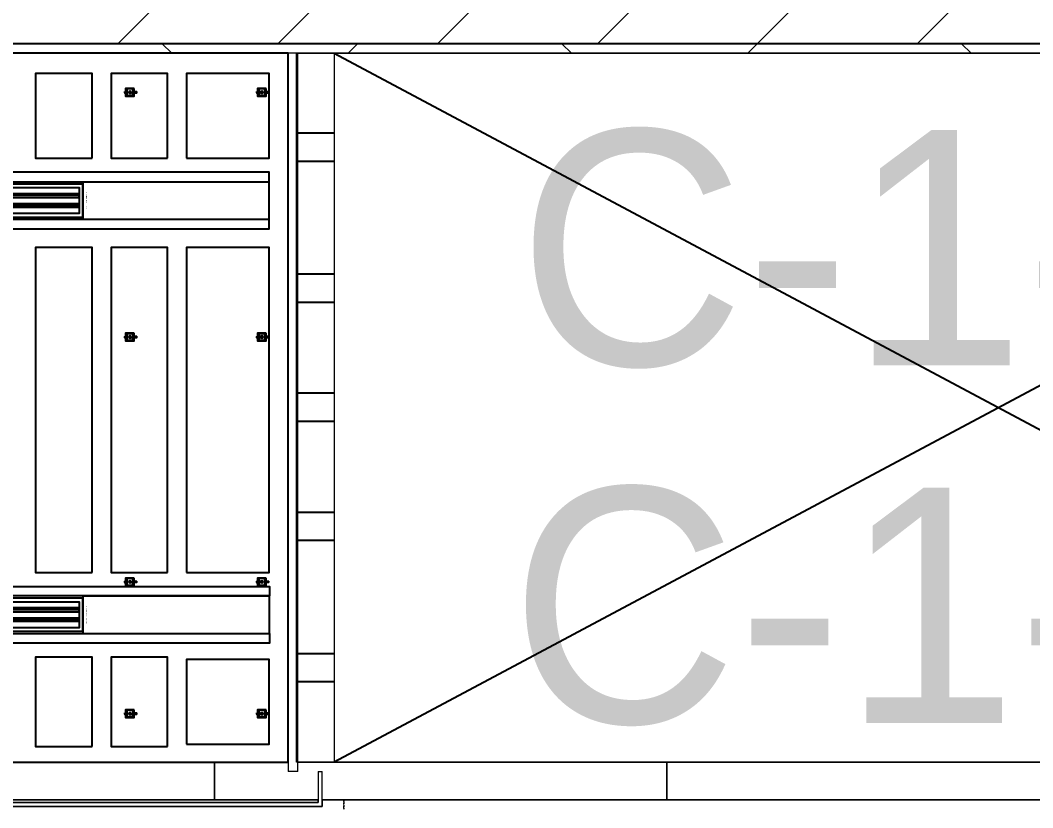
# Model space of a CAD drawing. Header units: millimetres. Extents: x -962357 to -591296, y -195428 to 59420.
# Drawn here: x -776612 to -771238, y 3888 to 8070 of the extents above; entities that cross this region are included whole.
import ezdxf
from ezdxf.enums import TextEntityAlignment as Align

# ---------------------------------------------------------------- set-up
doc = ezdxf.new("R2010")
doc.units = ezdxf.units.MM
doc.linetypes.add('ACAD_ISO02W100', pattern=[15, 12, -3])
doc.linetypes.add('DPA_Boundary Line 500', pattern=[3.75, 0, -0.75, 1.5, -0.75, 0, -0.75])
for name, color, linetype in [('000 - CSD_PL_001 - ASCESSORIES', 251, 'Continuous'), ('000 - H A T C H', 8, 'Continuous'), ('000 - WIPEOUT', 250, 'Continuous'), ('001 - ASCESSORIES', 251, 'Continuous'), ('008 - LIGHTING', 1, 'Continuous'), ('A04_TUBE SERIES', 2, 'Continuous'), ('A11_ALU.SOLID SHEET', 2, 'Continuous')]:
    doc.layers.add(name, color=color, linetype=linetype)
for name, color, linetype, lineweight in [('_ _ A-DETL-OPENING', 1, 'Continuous', 25), ('A-CLNG', 2, 'Continuous', 9), ('A-CLNG-PATT', 2, 'Continuous', 9), ('A-DETL', 1, 'Continuous', 25), ('A-FLOR-E', 2, 'Continuous', 9), ('A-GLAZ-CURT', 2, 'Continuous', 9), ('A-WALL', 5, 'Continuous', 9), ('A-WALL-FNSH', 2, 'Continuous', 9), ('A-WALL-PATT', 1, 'Continuous', 9), ('I-WALL-E', 2, 'Continuous', 9), ('S-STRS-MBND', 2, 'Continuous', 9), ('WALL-E', 2, 'Continuous', 9)]:
    doc.layers.add(name, color=color, linetype=linetype, lineweight=lineweight)
doc.layers.get('000 - CSD_PL_001 - ASCESSORIES').off()

# ---------------------------------------------------------------- blocks, each defined once
blk = doc.blocks.new('System Panel - DPA-AR_Metal Ceiling Rectangular Panel-13139266-4180-01 LOWER PLATFORM LEVEL - REFLECTED CEILING PLAN')
at = {"layer": 'A-GLAZ-CURT'}
for p, q in [((-821182.4, 4129), (-823307.4, 4129)), ((-823307.4, 4129), (-821182.4, 4129)), ((-821182.4, 3929), (-821182.4, 4129)), ((-821182.4, 4129), (-821182.4, 3929)), ((-823307.3, 3929), (-821182.4, 3929)), ((-821182.4, 3929), (-823307.3, 3929))]:
    blk.add_line(p, q, dxfattribs=at)
blk = doc.blocks.new('System Panel - DPA-AR_Metal Ceiling Rectangular Panel-V48-4180-01 LOWER PLATFORM LEVEL - REFLECTED CEILING PLAN')
at = {"layer": 'A-GLAZ-CURT'}
for p, q in [((-775191.4, 4129), (-775582.4, 4129)), ((-775582.4, 4129), (-775582.4, 3929)), ((-775582.4, 3929), (-775582.4, 4129)), ((-775582.4, 4129), (-775191.4, 4129)), ((-773182.4, 3929), (-773182.4, 4128.8)), ((-773182.4, 4128.8), (-773182.4, 3929)), ((-775582.4, 3929), (-775032.4, 3929)), ((-775032.4, 3929), (-775582.4, 3929)), ((-775012.4, 3929), (-773182.4, 3929)), ((-773182.4, 3929), (-775012.4, 3929))]:
    blk.add_line(p, q, dxfattribs=at)
blk = doc.blocks.new('System Panel - DPA-AR_Metal Ceiling Rectangular Panel-V49-4180-01 LOWER PLATFORM LEVEL - REFLECTED CEILING PLAN')
at = {"layer": 'A-GLAZ-CURT'}
for p, q in [((-773182.4, 4128.8), (-773182.4, 3929)), ((-773182.4, 3929), (-773182.4, 4128.8)), ((-770782.4, 3929), (-770782.4, 4128.8)), ((-770782.4, 4128.8), (-770782.4, 3929)), ((-773182.4, 3929), (-770782.4, 3929)), ((-770782.4, 3929), (-773182.4, 3929))]:
    blk.add_line(p, q, dxfattribs=at)
blk = doc.blocks.new('PPLS-PP19_Custom Tile Pattern - Custom Tile Pattern-16106263-4180-01 LOWER PLATFORM LEVEL - REFLECTED CEILING PLAN')
at = {"layer": 'A-GLAZ-CURT'}
for p, q in [((-300, 0), (300, 0)), ((300, 0), (-300, 0)), ((-134.2, 0), (-140, 0)), ((230.1, 0), (300, 0)), ((-300, -50), (300, -50)), ((300, -50), (-300, -50))]:
    blk.add_line(p, q, dxfattribs=at)
at = {"layer": 'A-GLAZ-CURT', "flags": 128}
for points in [[(-300, 0), (-291.6, 0), (-283.3, 0), (-275.2, 0), (-267.3, 0), (-259.5, 0), (-251.8, 0), (-244.2, 0), (-236.7, 0), (-229.4, 0), (-222.1, 0), (-214.8, 0), (-207.7, 0), (-200.8, 0), (-194, 0), (-187.5, 0), (-181.4, 0)], [(-190.4, 0), (-196.4, 0), (-202.6, 0), (-209, 0), (-215.7, 0), (-222.6, 0), (-229.7, 0), (-237, 0), (-244.4, 0), (-252, 0), (-259.7, 0), (-267.5, 0), (-275.5, 0), (-283.6, 0), (-291.7, 0), (-300, 0)], [(-149.4, 0), (-141.8, 0), (-132.8, 0), (-126.1, 0)]]:
    blk.add_lwpolyline(points, dxfattribs=at)
at = {"layer": 'A-GLAZ-CURT'}
for points, knots in [([(-300, 0), (-284.7, 0), (-236.6, 0), (-176.1, 0), (-138.3, 0), (-124.9, 0)], [-5323.127839, -5323.127839, -5323.127839, -5323.127839, -4502.809032, -2700.551212, -1108.984966, -1108.984966, -1108.984966, -1108.984966]), ([(-159.2, 0), (-159.6, 0), (-163.4, 0), (-174, 0), (-185.6, 0), (-209.8, 0), (-232, 0), (-248.9, 0), (-253.5, 0), (-253.7, 0)], [-2257.973564, -2257.973564, -2257.973564, -2257.973564, -2237.412286, -2029.680487, -1755.085331, -1400.429864, -858.079193, -543.655514, -531.287897, -531.287897, -531.287897, -531.287897]), ([(-143.3, 0), (-144.7, 0), (-149.9, 0), (-162, 0), (-177.9, 0), (-199.5, 0), (-215.4, 0), (-225.5, 0), (-226.7, 0)], [-2390.191866, -2390.191866, -2390.191866, -2390.191866, -2308.929706, -2113.765672, -1763.376603, -1422.553702, -978.033455, -910.549282, -910.549282, -910.549282, -910.549282]), ([(-128, 0), (-130.6, 0), (-136.8, 0), (-144.4, 0), (-147.1, 0)], [-5691.037617, -5691.037617, -5691.037617, -5691.037617, -5508.838257, -5319.88299, -5319.88299, -5319.88299, -5319.88299]), ([(-65.9, 0), (-70.5, 0), (-83.9, 0), (-110.9, 0), (-128.7, 0), (-142.4, 0), (-143.6, 0)], [-7788.403577, -7788.403577, -7788.403577, -7788.403577, -7508.296369, -7004.680444, -6449.282163, -6393.465623, -6393.465623, -6393.465623, -6393.465623]), ([(-118.2, 0), (-119.4, 0), (-122.1, 0), (-125.4, 0), (-127, 0), (-127.4, 0)], [-164.249813, -164.249813, -164.249813, -164.249813, -98.539552, -24.539552, 0, 0, 0, 0]), ([(-126.5, 0), (-122.4, 0), (-108.7, 0), (-90.8, 0), (-77.2, 0), (-72.3, 0)], [-5231.017328, -5231.017328, -5231.017328, -5231.017328, -4994.692869, -4542.524482, -4234.633075, -4234.633075, -4234.633075, -4234.633075]), ([(-125.7, 0), (-125.3, 0), (-120.4, 0), (-107.3, 0), (-90.4, 0), (-75.3, 0), (-68.4, 0), (-65.1, 0), (-63.6, 0)], [-4082.700899, -4082.700899, -4082.700899, -4082.700899, -4054.690705, -3793.097032, -3402.597032, -3144.956779, -3050.982048, -2969.237017, -2969.237017, -2969.237017, -2969.237017]), ([(-114.9, 0), (-108, 0), (-98.7, 0), (-91.2, 0), (-90.5, 0)], [-6773.888853, -6773.888853, -6773.888853, -6773.888853, -6236.997189, -6184.855039, -6184.855039, -6184.855039, -6184.855039]), ([(-58.7, 0), (-59.6, 0), (-65.7, 0), (-81.2, 0), (-99.4, 0), (-111.4, 0), (-113.3, 0)], [-1113.463882, -1113.463882, -1113.463882, -1113.463882, -1060.00838, -740.068933, -229.489605, -123.718209, -123.718209, -123.718209, -123.718209]), ([(-39.2, 0), (-39.7, 0), (-45.3, 0), (-56.2, 0), (-75.6, 0), (-92, 0), (-103.2, 0), (-106.1, 0)], [-1826.829157, -1826.829157, -1826.829157, -1826.829157, -1792.521578, -1466.981642, -1208.454564, -789.402658, -608.943052, -608.943052, -608.943052, -608.943052]), ([(-96.4, 0), (-96.2, 0), (-90.9, 0), (-71.3, 0), (-42.5, 0), (-15.2, 0), (-3.8, 0), (-1, 0)], [-5115.12164, -5115.12164, -5115.12164, -5115.12164, -5103.229623, -4799.173296, -4065.652676, -3589.737505, -3410.081093, -3410.081093, -3410.081093, -3410.081093]), ([(-67.9, 0), (-73, 0), (-81.1, 0), (-89.2, 0), (-91.8, 0)], [-2627.997013, -2627.997013, -2627.997013, -2627.997013, -2193.204658, -1970.99776, -1970.99776, -1970.99776, -1970.99776]), ([(-79.5, 0), (-79.3, 0), (-74.9, 0), (-70.9, 0), (-67.4, 0)], [-1286.743147, -1286.743147, -1286.743147, -1286.743147, -1274.333717, -1073.56893, -1073.56893, -1073.56893, -1073.56893]), ([(-29, 0), (-34, 0), (-43.7, 0), (-55.8, 0), (-63.3, 0), (-65.5, 0)], [-2680.714891, -2680.714891, -2680.714891, -2680.714891, -2413.671296, -2161.752162, -2037.343317, -2037.343317, -2037.343317, -2037.343317]), ([(31.2, 0), (26, 0), (12, 0), (-16.9, 0), (-42.2, 0), (-56.4, 0), (-58.5, 0)], [-4496.803627, -4496.803627, -4496.803627, -4496.803627, -4222.080604, -3745.412743, -2981.410125, -2831.320802, -2831.320802, -2831.320802, -2831.320802]), ([(-49.8, 0), (-48.2, 0), (-45.4, 0), (-42.6, 0), (-41.8, 0)], [-4417.7536, -4417.7536, -4417.7536, -4417.7536, -4321.566175, -4270.495146, -4270.495146, -4270.495146, -4270.495146]), ([(71, 0), (70.7, 0), (65.3, 0), (53.5, 0), (37, 0), (24.1, 0), (12.8, 0), (-2.9, 0), (-20.6, 0), (-32.8, 0), (-42.4, 0), (-47, 0), (-47.8, 0)], [-2966.590051, -2966.590051, -2966.590051, -2966.590051, -2950.589685, -2634.532728, -2313.748533, -2106.613311, -1925.670641, -1617.263037, -1290.787923, -1039.307308, -819.71621, -773.893057, -773.893057, -773.893057, -773.893057]), ([(-45.9, 0), (-43, 0), (-37.8, 0), (-33.6, 0), (-32.3, 0)], [-3487.344885, -3487.344885, -3487.344885, -3487.344885, -3315.260113, -3238.248822, -3238.248822, -3238.248822, -3238.248822]), ([(-31.3, 0), (-28.4, 0), (-17, 0), (8.8, 0), (43.4, 0), (68.5, 0), (77.9, 0), (79.3, 0)], [-6062.162279, -6062.162279, -6062.162279, -6062.162279, -5862.463379, -5340.621928, -4573.028122, -4094.177415, -3998.447461, -3998.447461, -3998.447461, -3998.447461]), ([(2.8, 0), (-4.7, 0), (-14.7, 0), (-28.9, 0), (-31.3, 0)], [-9880.810509, -9880.810509, -9880.810509, -9880.810509, -9424.652049, -9299.586361, -9299.586361, -9299.586361, -9299.586361]), ([(-29, 0), (-28.7, 0), (-27.4, 0), (-24.5, 0), (-22.6, 0)], [-166.548282, -166.548282, -166.548282, -166.548282, -102.06493, 0, 0, 0, 0]), ([(-22.6, 0), (-20.3, 0), (-17, 0), (-12.7, 0), (-10.9, 0), (-9.9, 0)], [-56468.192263, -56468.192263, -56468.192263, -56468.192263, -56344.022017, -56303.229861, -56238.992205, -56238.992205, -56238.992205, -56238.992205]), ([(-21.2, 0), (-19.4, 0), (-11.8, 0), (-1.3, 0), (4.5, 0)], [-2989.152759, -2989.152759, -2989.152759, -2989.152759, -2864.387349, -2490.960632, -2490.960632, -2490.960632, -2490.960632]), ([(0.5, 0), (-2.2, 0), (-6.9, 0), (-11, 0), (-12.4, 0)], [-2679.34943, -2679.34943, -2679.34943, -2679.34943, -2518.50168, -2435.772209, -2435.772209, -2435.772209, -2435.772209]), ([(-3.4, 0), (-0.6, 0), (14, 0), (42.8, 0), (88.7, 0), (120.6, 0), (138.3, 0), (138.5, 0)], [-439.821474, -439.821474, -439.821474, -439.821474, -429.606584, -390.253598, -346.313304, -291.370682, -290.5735, -290.5735, -290.5735, -290.5735]), ([(3.4, 0), (4.6, 0), (8, 0), (16, 0), (22.5, 0), (24.5, 0)], [-211.182196, -211.182196, -211.182196, -211.182196, -206.416616, -198.214427, -187.717507, -187.717507, -187.717507, -187.717507]), ([(103.1, 0), (101.1, 0), (86.3, 0), (63.3, 0), (37, 0), (25.3, 0), (20.9, 0)], [-375.435014, -375.435014, -375.435014, -375.435014, -369.147452, -330.153101, -307.516438, -289.397823, -289.397823, -289.397823, -289.397823]), ([(21.5, 0), (22, 0), (24.6, 0), (31, 0), (39, 0), (48.3, 0), (52.8, 0), (53.9, 0)], [-1992.768506, -1992.768506, -1992.768506, -1992.768506, -1956.422387, -1818.904206, -1645.594513, -1443.202566, -1370.028348, -1370.028348, -1370.028348, -1370.028348]), ([(136.4, 0), (121.7, 0), (86.9, 0), (51.2, 0), (31.2, 0)], [-106.750556, -106.750556, -106.750556, -106.750556, -59.610984, 0, 0, 0, 0]), ([(36.3, 0), (37.8, 0), (46.7, 0), (52.8, 0), (56.3, 0)], [-314.598523, -314.598523, -314.598523, -314.598523, -305.899624, -292.458861, -292.458861, -292.458861, -292.458861]), ([(100.3, 0), (90.4, 0), (75.2, 0), (57.8, 0), (46.5, 0), (41.8, 0), (38.2, 0), (37.3, 0)], [-395.777283, -395.777283, -395.777283, -395.777283, -357.622665, -341.267687, -334.000314, -326.15566, -321.97841, -321.97841, -321.97841, -321.97841]), ([(39, 0), (43.3, 0), (54.4, 0), (67.2, 0), (73, 0)], [-4639.627446, -4639.627446, -4639.627446, -4639.627446, -4353.683244, -3976.823525, -3976.823525, -3976.823525, -3976.823525]), ([(96.7, 0), (97, 0), (100.3, 0), (109, 0), (120.8, 0), (139.9, 0), (160.9, 0), (176.3, 0), (182.7, 0)], [-2253.533331, -2253.533331, -2253.533331, -2253.533331, -2233.599744, -2052.234781, -1843.028543, -1530.39897, -1095.004608, -662.803921, -662.803921, -662.803921, -662.803921]), ([(131.4, 0), (132.9, 0), (139.5, 0), (148, 0), (152.6, 0)], [-625.910216, -625.910216, -625.910216, -625.910216, -618.981161, -603.66234, -603.66234, -603.66234, -603.66234]), ([(162.8, 0), (165.4, 0), (168.7, 0), (170.7, 0), (170.7, 0)], [-111.264224, -111.264224, -111.264224, -111.264224, -56.742688, -55.632112, -55.632112, -55.632112, -55.632112]), ([(300, 0), (286.5, 0), (254.2, 0), (207.1, 0), (179.8, 0), (166.2, 0), (164.9, 0)], [-285.253232, -285.253232, -285.253232, -285.253232, -244.693688, -187.987675, -143.776725, -138.771843, -138.771843, -138.771843, -138.771843]), ([(171.5, 0), (176.5, 0), (188.6, 0), (194.3, 0), (195.7, 0)], [-7971.819559, -7971.819559, -7971.819559, -7971.819559, -7784.112253, -7707.76565, -7707.76565, -7707.76565, -7707.76565]), ([(185.8, 0), (186.9, 0), (192.6, 0), (208.8, 0), (219.4, 0), (230.1, 0)], [-46.257281, -46.257281, -46.257281, -46.257281, -41.623857, -24.459831, 0, 0, 0, 0]), ([(219.8, 0), (225.3, 0), (244.4, 0), (264.9, 0), (276, 0), (279, 0)], [-6915.603924, -6915.603924, -6915.603924, -6915.603924, -6582.165592, -6068.460911, -5859.388289, -5859.388289, -5859.388289, -5859.388289]), ([(286.1, 0), (286.6, 0), (288.3, 0), (293.6, 0), (297.8, 0), (300, 0)], [-4011.010929, -4011.010929, -4011.010929, -4011.010929, -3959.664717, -3862.421465, -3746.95702, -3746.95702, -3746.95702, -3746.95702])]:
    blk.add_open_spline(points, degree=3, knots=knots, dxfattribs=at)
for points in [[(-122.9, 0), (-125.3, 0), (-129.6, 0), (-133.8, 0)], [(-108.5, 0), (-104.3, 0), (-99.2, 0), (-91.5, 0)], [(67.8, 0), (71.7, 0), (75.7, 0), (79.6, 0)]]:
    blk.add_open_spline(points, degree=3, dxfattribs=at)
blk = doc.blocks.new('*U403')
at = {"layer": 'A-CLNG'}
for p, q in [((-30465, 549.8), (-30465, 4315)), ((-30465, 4315), (-28200, 4315)), ((-28200, 4315), (-30459.1, 4315)), ((-25325, 4315), (-28200, 4315)), ((-28200, 4315), (-25325, 4315)), ((-28200, 549.8), (-30465, 549.8)), ((-30459.1, 549.8), (-28200, 549.8)), ((-27683.5, 549.8), (-28200, 549.8)), ((-27583.5, 549.8), (-27683.5, 549.8))]:
    blk.add_line(p, q, dxfattribs=at)
at = {"layer": 'A-GLAZ-CURT', "rotation": 180}
for p in [(-31800, 4315), (-31200, 4315)]:
    blk.add_blockref('PPLS-PP19_Custom Tile Pattern - Custom Tile Pattern-16106263-4180-01 LOWER PLATFORM LEVEL - REFLECTED CEILING PLAN', p, dxfattribs=at)
at = {"layer": 'A-GLAZ-CURT'}
for name, p in [('System Panel - DPA-AR_Metal Ceiling Rectangular Panel-13139266-4180-01 LOWER PLATFORM LEVEL - REFLECTED CEILING PLAN', (790282.4, -3579)), ('System Panel - DPA-AR_Metal Ceiling Rectangular Panel-V48-4180-01 LOWER PLATFORM LEVEL - REFLECTED CEILING PLAN', (744682.4, -3579)), ('System Panel - DPA-AR_Metal Ceiling Rectangular Panel-V49-4180-01 LOWER PLATFORM LEVEL - REFLECTED CEILING PLAN', (744682.4, -3579))]:
    blk.add_blockref(name, p, dxfattribs=at)
blk = doc.blocks.new('*U546')
blk.add_attdef('EXTR.OVL-LENGTH_', (-25, -59.1), '', height=5)
blk.add_wipeout([(-25, 0), (25, 0), (25, 7640), (-25, 7640)]).dxf.layer = '000 - WIPEOUT'
at = {"layer": 'A04_TUBE SERIES', "color": 0}
blk.add_lwpolyline([(-25, 0), (25, 0), (25, 7640), (-25, 7640)], close=True, dxfattribs=at)
blk = doc.blocks.new('*U374')
at = {"layer": '001 - ASCESSORIES', "color": 0, "linetype": 'ByBlock'}
blk.add_lwpolyline([(800, 87.5), (-800, 87.5), (-800, -87.5), (800, -87.5)], close=True, dxfattribs=at)
at = {"layer": '001 - ASCESSORIES', "linetype": 'ByBlock'}
for points in [[(-781.5, 69), (781.5, 69), (781.5, -69), (-781.5, -69)], [(781.5, 36.3), (-781.5, 36.3), (-781.5, 16.3), (781.5, 16.3)], [(-781.5, -16.3), (781.5, -16.3), (781.5, -36.3), (-781.5, -36.3)]]:
    blk.add_lwpolyline(points, close=True, dxfattribs=at)
for points in [[(781.5, 26.3), (-781.5, 26.3)], [(-781.5, -26.3), (781.5, -26.3)]]:
    blk.add_lwpolyline(points, dxfattribs=at)
blk = doc.blocks.new('*U547')
blk.add_attdef('EXTR.OVL-LENGTH_', (-25, -59.1), '', height=5)
blk.add_wipeout([(-25, 0), (25, 0), (25, 7640), (-25, 7640)]).dxf.layer = '000 - WIPEOUT'
at = {"layer": 'A04_TUBE SERIES', "color": 0}
blk.add_lwpolyline([(-25, 0), (25, 0), (25, 7640), (-25, 7640)], close=True, dxfattribs=at)
blk = doc.blocks.new('*U550')
blk.add_attdef('EXTR.OVL-LENGTH_', (-25, -59.1), '', height=5)
blk.add_wipeout([(-25, 0), (25, 0), (25, 9230.4), (-25, 9230.4)]).dxf.layer = '000 - WIPEOUT'
at = {"layer": 'A04_TUBE SERIES', "color": 0}
blk.add_lwpolyline([(-25, 0), (25, 0), (25, 9230.4), (-25, 9230.4)], close=True, dxfattribs=at)
blk = doc.blocks.new('*U551')
blk.add_attdef('EXTR.OVL-LENGTH_', (-25, -59.1), '', height=5)
blk.add_wipeout([(-25, 0), (25, 0), (25, 9230.4), (-25, 9230.4)]).dxf.layer = '000 - WIPEOUT'
at = {"layer": 'A04_TUBE SERIES', "color": 0}
blk.add_lwpolyline([(-25, 0), (25, 0), (25, 9230.4), (-25, 9230.4)], close=True, dxfattribs=at)
blk = doc.blocks.new('*U615')
at = {"color": 3}
for points in [[(-862.5, -2850), (862.5, -2850), (862.5, -3150), (-862.5, -3150)], [(-862.5, -3250), (862.5, -3250), (862.5, -3550), (-862.5, -3550)]]:
    blk.add_wipeout(points, dxfattribs=at).dxf.layer = '000 - WIPEOUT'
at = {"layer": 'A11_ALU.SOLID SHEET', "color": 0, "linetype": 'ByBlock'}
for points in [[(-862.5, -3150), (862.5, -3150), (862.5, -2850), (-862.5, -2850)], [(-862.5, -3550), (862.5, -3550), (862.5, -3250), (-862.5, -3250)]]:
    blk.add_lwpolyline(points, close=True, dxfattribs=at)
blk = doc.blocks.new('*U385')
at = {"layer": 'Defpoints'}
blk.add_point((0, 0), dxfattribs=at)
blk.add_wipeout([(862.5, 250), (862.5, 690), (-862.5, 690), (-862.5, 250)]).dxf.layer = '000 - WIPEOUT'
at = {"layer": 'A11_ALU.SOLID SHEET', "color": 0}
blk.add_lwpolyline([(862.5, 250), (862.5, 690), (-862.5, 690), (-862.5, 250)], close=True, dxfattribs=at)
at = {"layer": 'Defpoints'}
blk.add_point((0, 400), dxfattribs=at)
blk = doc.blocks.new('*U616')
at = {"color": 3}
for points in [[(-237.5, -3650), (237.5, -3650), (237.5, -3950), (-237.5, -3950)], [(-237.5, -4050), (237.5, -4050), (237.5, -4350), (-237.5, -4350)]]:
    blk.add_wipeout(points, dxfattribs=at).dxf.layer = '000 - WIPEOUT'
at = {"layer": 'A11_ALU.SOLID SHEET', "color": 0, "linetype": 'ByBlock'}
for points in [[(-237.5, -3950), (237.5, -3950), (237.5, -3650), (-237.5, -3650)], [(-237.5, -4350), (237.5, -4350), (237.5, -4050), (-237.5, -4050)]]:
    blk.add_lwpolyline(points, close=True, dxfattribs=at)
blk = doc.blocks.new('*U619')
at = {"color": 3}
for points in [[(-225, -2850), (225, -2850), (225, -3150), (-225, -3150)], [(-225, -3250), (225, -3250), (225, -3550), (-225, -3550)]]:
    blk.add_wipeout(points, dxfattribs=at).dxf.layer = '000 - WIPEOUT'
at = {"layer": 'A11_ALU.SOLID SHEET', "color": 0, "linetype": 'ByBlock'}
for points in [[(-225, -3150), (225, -3150), (225, -2850), (-225, -2850)], [(-225, -3550), (225, -3550), (225, -3250), (-225, -3250)]]:
    blk.add_lwpolyline(points, close=True, dxfattribs=at)
blk = doc.blocks.new('*U389')
at = {"layer": 'Defpoints'}
blk.add_point((0, 0), dxfattribs=at)
blk.add_wipeout([(225, 250), (225, 690), (-225, 690), (-225, 250)]).dxf.layer = '000 - WIPEOUT'
at = {"layer": 'A11_ALU.SOLID SHEET', "color": 0}
blk.add_lwpolyline([(225, 250), (225, 690), (-225, 690), (-225, 250)], close=True, dxfattribs=at)
at = {"layer": 'Defpoints'}
blk.add_point((0, 400), dxfattribs=at)
blk = doc.blocks.new('*U512')
at = {"layer": 'A11_ALU.SOLID SHEET', "color": 0}
blk.add_lwpolyline([(990, -98.8), (990, 98.8), (0, 98.8), (0, -98.8)], close=True, dxfattribs=at)
at = {"layer": 'Defpoints', "color": 250}
blk.add_point((0, 0), dxfattribs=at)
blk.add_text('AL.SHEET-HAT-TYPE-R', height=6, rotation=270, dxfattribs=at).set_placement((15, 0), align=Align.BOTTOM_CENTER)
blk = doc.blocks.new('*U513')
at = {"layer": 'A11_ALU.SOLID SHEET', "color": 0}
blk.add_lwpolyline([(990.9, -98.8), (990.9, 98.8), (0, 98.8), (0, -98.8)], close=True, dxfattribs=at)
at = {"layer": 'Defpoints', "color": 250}
blk.add_point((0, 0), dxfattribs=at)
blk.add_text('AL.SHEET-HAT-TYPE-R', height=6, rotation=270, dxfattribs=at).set_placement((15, 0), align=Align.BOTTOM_CENTER)
blk = doc.blocks.new('*U5836')
blk.add_lwpolyline([(-38349, 4315), (-38349, 2757.5), (-41450, 2757.5), (-41450, 4315), (-49246.8, 4315), (-49246.8, 550), (-30509.1, 550), (-30509.1, 4315), (-38349, 4315)])
at = {"layer": '008 - LIGHTING'}
for p in [(-32400, 3532.5), (-32400, 1332.5)]:
    blk.add_blockref('*U374', p, dxfattribs=at)
at = {"layer": 'A11_ALU.SOLID SHEET', "color": 1}
for name, p in [('*U512', (-31600, 3532.5)), ('*U513', (-31600, 1332.5))]:
    blk.add_blockref(name, p, dxfattribs=at)
at = {"layer": 'A04_TUBE SERIES', "linetype": 'ByBlock', "rotation": 270}
for name, p in [('*U547', (-38250, 3657.5)), ('*U546', (-38250, 3407.5))]:
    blk.add_blockref(name, p, dxfattribs=at)
at = {"layer": 'A04_TUBE SERIES', "linetype": 'ByBlock', "xscale": -1, "rotation": 270}
for name, p in [('*U550', (-39839.5, 1457.5)), ('*U551', (-39839.5, 1207.5))]:
    blk.add_blockref(name, p, dxfattribs=at)
at = {"layer": 'A11_ALU.SOLID SHEET', "linetype": 'ByBlock', "rotation": 90}
for name, p in [('*U619', (-34700, 3982.5)), ('*U615', (-34700, 2420)), ('*U616', (-35500, 870))]:
    blk.add_blockref(name, p, dxfattribs=at)
at = {"layer": 'A11_ALU.SOLID SHEET', "linetype": 'ByBlock', "rotation": 270}
for name, p in [('*U389', (-31300, 3982.5)), ('*U385', (-31300, 2420)), ('*U389', (-31300, 870))]:
    blk.add_blockref(name, p, dxfattribs=at)
blk = doc.blocks.new('000 - ASSCESSORIES_FAMELINE_GALV.BRACKET_FITTING_L-PROFILE_BK-08_TOP_VIEW')
at = {"linetype": 'Continuous'}
blk.add_wipeout([(-17.5, 19), (-17.5, -16), (17.5, -16), (17.5, 19)], dxfattribs=at).dxf.layer = '000 - WIPEOUT'
at = {"layer": '001 - ASCESSORIES', "linetype": 'ByBlock'}
blk.add_lwpolyline([(-17.5, 19), (17.5, 19), (17.5, 16), (-17.5, 16)], close=True, dxfattribs=at)
at = {"layer": '001 - ASCESSORIES', "color": 0, "linetype": 'Continuous'}
blk.add_lwpolyline([(-17.5, 19), (-17.5, -16), (17.5, -16), (17.5, 19)], close=True, dxfattribs=at)
at = {"layer": '001 - ASCESSORIES'}
blk.add_circle((0, 0), 3.5, dxfattribs=at)
blk = doc.blocks.new('*U492')
at = {"layer": '001 - ASCESSORIES', "color": 0}
blk.add_blockref('000 - ASSCESSORIES_FAMELINE_GALV.BRACKET_FITTING_L-PROFILE_BK-08_TOP_VIEW', (0, 0), dxfattribs=at)
blk = doc.blocks.new('000 - DYNAMIC_VIEW_ASSCESSORIES_GALV.STUD_FULL_THREAD_1-4_TOP_VIEW')
at = {"layer": '000 - H A T C H'}
h = blk.add_hatch(color=250, dxfattribs=at)
h.dxf.hatch_style = 1
edge = h.paths.add_edge_path()
edge.add_arc((0, 0), 3.18, 0, 360)
at = {"layer": '001 - ASCESSORIES', "color": 0}
blk.add_circle((0, 0), 3.18, dxfattribs=at)
blk = doc.blocks.new('*U485')
at = {"layer": '001 - ASCESSORIES', "color": 0}
blk.add_blockref('000 - DYNAMIC_VIEW_ASSCESSORIES_GALV.STUD_FULL_THREAD_1-4_TOP_VIEW', (0, 0), dxfattribs=at)
blk = doc.blocks.new('000 - ASSCESSORIES_FAMELINE_GALV.BRACKET_FITTING_U-PROFILE_BK-07_TOP_VIEW')
at = {"linetype": 'Continuous'}
blk.add_wipeout([(20, -23), (20, 23), (-20, 23), (-20, -23)], dxfattribs=at).dxf.layer = '000 - WIPEOUT'
at = {"layer": '001 - ASCESSORIES', "linetype": 'ACAD_ISO02W100'}
for p, q in [((20, 21), (-20, 21)), ((20, -21), (-20, -21))]:
    blk.add_line(p, q, dxfattribs=at)
at = {"layer": '001 - ASCESSORIES', "color": 0, "linetype": 'Continuous'}
blk.add_lwpolyline([(20, -23), (20, 23), (-20, 23), (-20, -23)], close=True, dxfattribs=at)
at = {"layer": '001 - ASCESSORIES', "linetype": 'Continuous'}
blk.add_circle((0, 0), 3.5, dxfattribs=at)
blk = doc.blocks.new('*U489')
at = {"layer": '001 - ASCESSORIES', "color": 0, "linetype": 'ByBlock'}
blk.add_blockref('000 - ASSCESSORIES_FAMELINE_GALV.BRACKET_FITTING_U-PROFILE_BK-07_TOP_VIEW', (0, 0), dxfattribs=at)
blk = doc.blocks.new('*U281')
at = {"layer": '001 - ASCESSORIES', "color": 0}
blk.add_lwpolyline([(4.6, 0), (2.3, 4), (-2.3, 4), (-4.6, 0), (-2.3, -4), (2.3, -4)], close=True, dxfattribs=at)
at = {"layer": '001 - ASCESSORIES', "color": 8}
blk.add_circle((0, 0), 3.85, dxfattribs=at)
at = {"layer": '001 - ASCESSORIES', "color": 0}
blk.add_circle((0, 0), 2.6, dxfattribs=at)
blk = doc.blocks.new('*U639')
at = {"layer": '000 - CSD_PL_001 - ASCESSORIES', "color": 0, "rotation": 270}
blk.add_blockref('*U281', (0, 0), dxfattribs=at)
blk = doc.blocks.new('*U308')
at = {"layer": '001 - ASCESSORIES'}
blk.add_lwpolyline([(-0.3, -4.5), (-0.3, -2.5, -19.949874), (0.3, -2.5), (0.3, -4.5)], format="xyb", dxfattribs=at)
blk.add_arc((0, 0), 4.5, 273.1847, 266.8153, dxfattribs=at)
blk = doc.blocks.new('000 - ASSCESSORIES_SPRING_WASHER_M5_TOP_VIEW')
at = {"color": 6}
blk.add_blockref('*U308', (0, 0), dxfattribs=at)
blk = doc.blocks.new('*U641')
at = {"color": 6}
blk.add_blockref('000 - ASSCESSORIES_SPRING_WASHER_M5_TOP_VIEW', (0, 0), dxfattribs=at)
blk = doc.blocks.new('*U307')
at = {"layer": '001 - ASCESSORIES'}
blk.add_lwpolyline([(-0.3, -6), (-0.3, -2.5, -19.949874), (0.2, -2.5), (0.2, -6)], format="xyb", dxfattribs=at)
blk.add_arc((0, 0), 6, 273.1847, 266.8153, dxfattribs=at)
blk = doc.blocks.new('000 - ASSCESSORIES_WASHER_M5_TOP_VIEW')
at = {"color": 6}
blk.add_blockref('*U307', (0, 0), dxfattribs=at)
blk = doc.blocks.new('*U640')
at = {"color": 6}
blk.add_blockref('000 - ASSCESSORIES_WASHER_M5_TOP_VIEW', (0, 0), dxfattribs=at)
blk = doc.blocks.new('*U282')
at = {"color": 1}
for p, q in [((-3.5, 3.5), (3.5, 3.5)), ((-3.5, 0), (3.5, 0))]:
    blk.add_line(p, q, dxfattribs=at)
at = {"color": 0}
for points in [[(-2.3, 3.2, 0.249855), (-4.6, 3.2), (-4.6, 0.3, 0.249855), (-2.3, 0.3)], [(2.3, 3.2, 0.062432), (0, 3.5, 0.062432), (-2.3, 3.2), (-2.3, 0.3, 0.061701), (0, 0, 0.061701), (2.3, 0.3)], [(4.6, 3.2, 0.249855), (2.3, 3.2), (2.3, 0.3, 0.249855), (4.6, 0.3)]]:
    blk.add_lwpolyline(points, format="xyb", close=True, dxfattribs=at)
blk = doc.blocks.new('*U296')
at = {"layer": '000 - H A T C H'}
h = blk.add_hatch(dxfattribs=at)
h.set_pattern_fill('ANSI35', color=8, scale=4, angle=65)
h.set_pattern_definition([(110, (-0.5, 0), (-0.939693, -0.34202), []), (110, (-0.2012, 0.6409), (-0.939693, -0.34202), [1.25, -0.25, 0, -0.25])])
h.paths.add_polyline_path([(0, -2.5), (59.5, -2.5), (59.5, 2.5), (0, 2.5)])
at = {"color": 8}
blk.add_line((59.5, -2.5), (59.5, 2.5), dxfattribs=at)
at = {"color": 1}
blk.add_lwpolyline([(59.5, 2.5), (0, 2.5), (0, -2.5), (59.5, -2.5), (60, -2), (60, 2)], close=True, dxfattribs=at)
blk = doc.blocks.new('*U448')
at = {"layer": '000 - H A T C H'}
h = blk.add_hatch(color=250, dxfattribs=at)
h.dxf.hatch_style = 1
edge = h.paths.add_edge_path()
edge.add_line((-0.3, -4.6), (-3.2, -4.6))
edge.add_arc((-1, -3.5), 2.45, 180, 208.0569, ccw=False)
edge.add_line((-3.5, -3.5), (-3.5, 0))
edge.add_arc((5.9, 0), 9.36, 179.9761, 180.0239, ccw=False)
edge.add_line((-3.5, 0), (-3.5, 0))
edge.add_arc((5.9, 0), 9.36, 179.9761, 180.0239, ccw=False)
edge.add_line((-3.5, 0), (-3.5, 3.5))
edge.add_arc((-1, 3.5), 2.45, 151.9431, 180, ccw=False)
edge.add_line((-3.2, 4.6), (-0.3, 4.6))
edge.add_arc((-2.5, 3.5), 2.45, 360, 388.0569, ccw=False)
edge.add_line((0, 3.5), (0, -3.5))
edge.add_arc((-2.5, -3.5), 2.45, 331.9431, 360, ccw=False)
blk.add_blockref('*U296', (0, 0))
at = {"layer": '001 - ASCESSORIES', "rotation": 90}
blk.add_blockref('*U282', (0, 0), dxfattribs=at)
blk = doc.blocks.new('*U306')
blk.add_wipeout([(-6, 0.65), (6, 0.65), (6, -0.65), (-6, -0.65)]).dxf.layer = '000 - WIPEOUT'
at = {"layer": '001 - ASCESSORIES'}
blk.add_lwpolyline([(-6, 0.65), (6, 0.65), (6, -0.65), (-6, -0.65)], close=True, dxfattribs=at)
blk.add_wipeout([(0.1, -0.65), (6, -0.65), (6, 0.65), (0.1, 0.65)]).dxf.layer = '000 - WIPEOUT'
blk.add_wipeout([(-0.1, -0.65), (-6, -0.65), (-6, 0.65), (-0.1, 0.65)]).dxf.layer = '000 - WIPEOUT'
for points in [[(-0.1, -0.65), (-6, -0.65), (-6, 0.65), (-0.1, 0.65)], [(0.1, -0.65), (6, -0.65), (6, 0.65), (0.1, 0.65)]]:
    blk.add_lwpolyline(points, close=True, dxfattribs=at)
blk = doc.blocks.new('000 - ASSCESSORIES_WASHER_M5_FRONT-SIDE-BACK_VIEW')
at = {"color": 6}
blk.add_blockref('*U306', (0, 0), dxfattribs=at)
blk = doc.blocks.new('*U637')
at = {"color": 6}
blk.add_blockref('000 - ASSCESSORIES_WASHER_M5_FRONT-SIDE-BACK_VIEW', (0, 0), dxfattribs=at)
blk = doc.blocks.new('*U309')
blk.add_wipeout([(-4.5, 0.65), (4.5, 0.65), (4.5, -0.65), (-4.5, -0.65)]).dxf.layer = '000 - WIPEOUT'
at = {"layer": '001 - ASCESSORIES'}
blk.add_lwpolyline([(-4.5, 0.65), (4.5, 0.65), (4.5, -0.65), (-4.5, -0.65)], close=True, dxfattribs=at)
blk.add_wipeout([(0.1, -0.95), (4.5, -0.65), (4.5, 0.65), (0.1, 0.35)]).dxf.layer = '000 - WIPEOUT'
blk.add_wipeout([(-0.1, -0.35), (-4.5, -0.65), (-4.5, 0.65), (-0.1, 0.95)]).dxf.layer = '000 - WIPEOUT'
for points in [[(-0.1, -0.35), (-4.5, -0.65), (-4.5, 0.65), (-0.1, 0.95)], [(0.1, -0.95), (4.5, -0.65), (4.5, 0.65), (0.1, 0.35)]]:
    blk.add_lwpolyline(points, close=True, dxfattribs=at)
blk = doc.blocks.new('000 - ASSCESSORIES_SPRING_WASHER_M5_FRONT-SIDE-BACK_VIEW')
at = {"color": 6}
blk.add_blockref('*U309', (0, 0), dxfattribs=at)
blk = doc.blocks.new('*U638')
at = {"color": 6}
blk.add_blockref('000 - ASSCESSORIES_SPRING_WASHER_M5_FRONT-SIDE-BACK_VIEW', (0, 0), dxfattribs=at)
blk = doc.blocks.new('*U486')
at = {"layer": '001 - ASCESSORIES'}
blk.add_blockref('*U448', (-23, 0), dxfattribs=at)
at = {"layer": '001 - ASCESSORIES', "color": 6, "rotation": 180}
for name in ['*U640', '*U641']:
    blk.add_blockref(name, (0, 0), dxfattribs=at)
at = {"layer": '001 - ASCESSORIES', "color": 2, "rotation": 270}
blk.add_blockref('*U639', (0, 0), dxfattribs=at)
blk.add_blockref('*U639', (0, 0), dxfattribs=at)
at = {"layer": '001 - ASCESSORIES', "color": 0, "rotation": 90}
blk.add_blockref('*U489', (0, 0), dxfattribs=at)
at = {"layer": '001 - ASCESSORIES', "color": 0, "rotation": 270}
blk.add_blockref('*U492', (0, 0), dxfattribs=at)
at = {"layer": '001 - ASCESSORIES', "color": 6}
for name in ['*U640', '*U641']:
    blk.add_blockref(name, (0, 0), dxfattribs=at)
at = {"layer": '001 - ASCESSORIES', "color": 2, "rotation": 90}
blk.add_blockref('*U639', (0, 0), dxfattribs=at)
blk.add_blockref('*U639', (0, 0), dxfattribs=at)
at = {"layer": '001 - ASCESSORIES', "color": 1}
blk.add_blockref('*U485', (0, 0), dxfattribs=at)
at = {"layer": '001 - ASCESSORIES', "rotation": 90}
blk.add_blockref('*U637', (23.65, 0), dxfattribs=at)
blk.add_blockref('*U638', (25.25, 0), dxfattribs=at)
blk = doc.blocks.new('C-1-PP19-AR-4180-01-B_20250903-141828_ERROR_HANGING')
at = {"layer": '000 - CSD_PL_001 - ASCESSORIES', "linetype": 'ByBlock'}
for p in [(-31350, 4107.5), (-30650, 4107.5), (-31350, 2807.5), (-30650, 2807.5), (-31350, 1507.5), (-30650, 1507.5), (-31350, 807.5), (-30650, 807.5)]:
    blk.add_blockref('*U486', p, dxfattribs=at)

msp = doc.modelspace()

# ---------------------------------------------------------------- hatches: boundary and pattern name
at = {"layer": 'A-CLNG-PATT', "lineweight": 25}
h = msp.add_hatch(dxfattribs=at)
h.set_pattern_fill('FP_10', color=256, style=0, pattern_type=2)
h.set_pattern_definition([(180, (-732162.7, 5304.8), (-5e-13, -4414), [3600, 0]), (0, (-735762.7, 4704.8), (0, -4414), [3600, 0]), (90, (-732162.7, 3804.8), (3600, -2e-13), [4414, 0]), (90, (-735762.7, 3804.8), (3600, -2e-13), [4414, 0]), (180, (-732162.7, 5936.8), (-5e-13, -4414), [3600, 0]), (0, (-735762.7, 5454.8), (0, -4414), [3600, 0]), (180, (-732162.7, 6086.8), (-5e-13, -4414), [3600, 0]), (0, (-735762.7, 3954.8), (0, -4414), [3600, 0]), (0, (-735762.7, 4554.8), (0, -4414), [3600, 0]), (180, (-732162.7, 6568.8), (-5e-13, -4414), [3600, 0]), (180, (-732162.7, 6718.8), (-5e-13, -4414), [3600, 0]), (180, (-732162.7, 8068.8), (-5e-13, -4414), [3600, 0]), (0, (-735762.7, 7468.8), (0, -4414), [3600, 0]), (0, (-735762.7, 7318.8), (0, -4414), [3600, 0])])
h.paths.add_polyline_path([(-775067.1, 4129.8), (-774945, 4129.8), (-774945, 7895), (-775145, 7895), (-775145, 4129.8)])
at = {"layer": 'A-WALL-PATT'}
h = msp.add_hatch(dxfattribs=at)
h.set_pattern_fill('FP_2', color=256, style=0, pattern_type=2)
h.set_pattern_definition([(45, (2.4, 1), (-424.26407, 424.26407), [])])
h.paths.add_polyline_path([(-769256, 7945), (-767595, 7945), (-767595, 8145), (-783080, 8145), (-783080, 7945), (-780380, 7945), (-780380, 7995), (-779180, 7995), (-779180, 7945), (-772161.6, 7945)])
h = msp.add_hatch(dxfattribs=at)
h.set_pattern_fill('FP_3', color=256, style=0, pattern_type=2)
h.set_pattern_definition([(45, (2.4, 1), (-1060.6602, 1060.6602), []), (135, (2.4, 1), (-1060.6602, -1060.6602), [])])
h.paths.add_polyline_path([(-772161.6, 7895), (-767845, 7895), (-767845, 7945), (-779180, 7945), (-779180, 7905), (-780236, 7905), (-780213.7, 7895), (-774945, 7895)])
h.paths.add_polyline_path([(-780878.1, 7895), (-780324, 7895), (-780355, 7905), (-780380, 7905), (-780380, 7945), (-783030, 7945), (-783030, 7895)])

# ---------------------------------------------------------------- linework, layer by layer
at = {"layer": '_ _ A-DETL-OPENING'}
for p, q in [((-774945, 7895), (-767895, 4130)), ((-767895, 7894.8), (-774945, 4129.8))]:
    msp.add_line(p, q, dxfattribs=at)
at = {"layer": 'A-DETL', "lineweight": 9}
for p, q in [((-774945, 7895), (-774945, 4129.8)), ((-767895, 7895), (-774945, 7895)), ((-774945, 4129.8), (-767895, 4129.8))]:
    msp.add_line(p, q, dxfattribs=at)
at = {"layer": 'A-FLOR-E'}
for p, q in [((-776396.7, 7945), (-774950, 7945)), ((-774900, 7945), (-767895.1, 7945))]:
    msp.add_line(p, q, dxfattribs=at)
at = {"layer": 'A-WALL', "color": 7, "lineweight": 25}
msp.add_line((-767845, 7945), (-779180, 7945), dxfattribs=at)
at = {"layer": 'A-WALL-FNSH', "color": 250}
for p, q in [((-779180, 7945), (-767845, 7945)), ((-767895, 7895), (-779180, 7895))]:
    msp.add_line(p, q, dxfattribs=at)
at = {"layer": 'I-WALL-E'}
for p, q in [((-772577.8, 7945), (-774895, 7945)), ((-769577.8, 7945), (-772577.8, 7945)), ((-774895, 7895), (-772577.8, 7895)), ((-772577.8, 7895), (-769577.8, 7895)), ((-775030, 4079.8), (-775030, 3915)), ((-775030, 4079.8), (-775010, 4079.8)), ((-775010, 3895), (-775010, 4079.8)), ((-775030, 3915), (-775030, 3930)), ((-775010, 3930), (-775010, 3895)), ((-777704.9, 3915), (-775030, 3915)), ((-775030, 3915), (-777704.9, 3915)), ((-777704.9, 3895), (-775030, 3895)), ((-775030, 3895), (-777704.9, 3895)), ((-775010, 3895), (-775030, 3895)), ((-775030, 3895), (-775010, 3895))]:
    msp.add_line(p, q, dxfattribs=at)
at = {"layer": 'I-WALL-E', "linetype": 'DPA_Boundary Line 500'}
for p, q in [((-774895, 3930), (-774895, 3880)), ((-774895, 3880), (-774895, 3930))]:
    msp.add_line(p, q, dxfattribs=at)
at = {"layer": 'S-STRS-MBND'}
for p, q in [((-772595, 7895), (-774895, 7895)), ((-772595, 7895), (-769895, 7895)), ((-772595, 7895), (-769895, 7895)), ((-770195, 4129.8), (-772316.7, 4129.8))]:
    msp.add_line(p, q, dxfattribs=at)
at = {"layer": 'WALL-E'}
for p, q in [((-776396.7, 7945), (-774950, 7945)), ((-774950, 7945), (-776396.7, 7945)), ((-774950, 7945), (-776396.7, 7945)), ((-776396.7, 7945), (-774950, 7945)), ((-775189.1, 7945), (-775139.1, 7945)), ((-775139.1, 7945), (-775189.1, 7945)), ((-775145, 7945), (-774945, 7945)), ((-774950, 7945), (-775145, 7945)), ((-774900, 7945), (-767895.1, 7945)), ((-767895.1, 7945), (-774900, 7945)), ((-774900, 7945), (-772542.9, 7945)), ((-772774.2, 7945), (-774895, 7945)), ((-769749.2, 7945), (-772774.2, 7945)), ((-772542.9, 7945), (-767895.1, 7945)), ((-776396.7, 7895), (-775189.1, 7895)), ((-775189.1, 7895), (-776396.7, 7895)), ((-775189.1, 7895), (-775189.1, 4079.8)), ((-775189.1, 4130), (-775189.1, 7895)), ((-775139.1, 4079.8), (-775139.1, 7895)), ((-774895, 7895), (-772774.2, 7895)), ((-772542.9, 7895), (-774895, 7895)), ((-772774.2, 7895), (-769749.2, 7895)), ((-767895.1, 7895), (-772542.9, 7895)), ((-775139.1, 4079.8), (-775189.1, 4079.8))]:
    msp.add_line(p, q, dxfattribs=at)

# ---------------------------------------------------------------- block references
msp.add_blockref('*U403', (-744680, 3580))

# ---------------------------------------------------------------- next in the draw order: block references
msp.add_blockref('*U5836', (-744680, 3580))

# ---------------------------------------------------------------- next in the draw order: block references
msp.add_blockref('C-1-PP19-AR-4180-01-B_20250903-141828_ERROR_HANGING', (-744680, 3580))

# ---------------------------------------------------------------- next in the draw order: texts
at = {"char_height": 1250, "attachment_point": 1}
for s, insert, width in [('C-1-PP19-AR-4180-01-B_20250908-040939_EXDOWNLIGHT', (-773972.2, 7486.7), 60593.75), ('C-1-PP19-AR-4180-01-B_20250903-141828_NEWCL', (-774012.5, 5588.1), 52718.75)]:
    msp.add_mtext(s, dxfattribs=dict(at, insert=insert, width=width))

doc.saveas('drawing.dxf')
